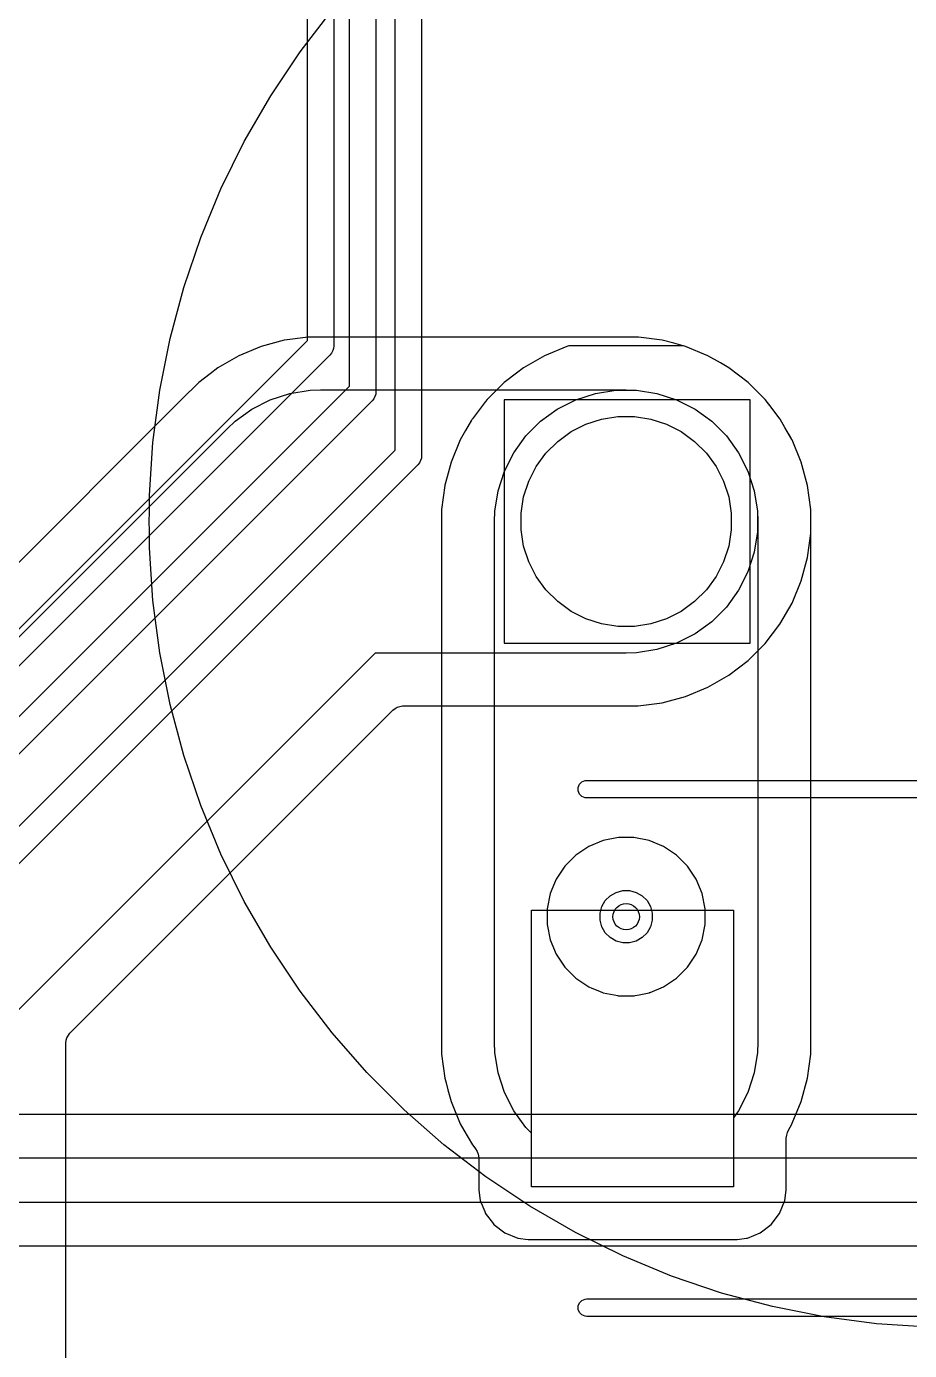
# Model space of a CAD drawing. Header units: inches. Extents: x 1.3 to 5.24, y -7.03 to -1.12.
# Drawn here: x 3.726 to 4.122, y -5.155 to -4.562 of the extents above; entities that cross this region are included whole.
import ezdxf

# ---------------------------------------------------------------- set-up
doc = ezdxf.new("R2010")
doc.units = ezdxf.units.IN
doc.header["$MEASUREMENT"] = 0
for name, color, linetype, true_color in [('B.Cu', 153, 'CONTINUOUS', 0x4d7fc4), ('B.Mask', 4, 'CONTINUOUS', 0x02ffee), ('B.Paste', 132, 'CONTINUOUS', 0x00c2c2), ('B.Silkscreen', 31, 'CONTINUOUS', 0xe8b2a7), ('F.Cu', 13, 'CONTINUOUS', 0xc83434), ('F.Mask', 201, 'CONTINUOUS', 0xd864ff), ('F.Silkscreen', 41, 'CONTINUOUS', 0xf2eda1), ('In1.Cu', 91, 'CONTINUOUS', 0x7fc87f), ('In2.Cu', 33, 'CONTINUOUS', 0xce7d2c)]:
    doc.layers.add(name, color=color, linetype=linetype, true_color=true_color)

msp = doc.modelspace()

# ---------------------------------------------------------------- linework, layer by layer
at = {"layer": 'B.Cu', "linetype": 'CONTINUOUS'}
for p, q in [((3.96855, -4.70499), (3.95853, -4.70914)), ((3.96953, -4.70472), (3.96855, -4.70499)), ((3.96855, -4.70499), (3.96855, -4.70499)), ((4.02084, -4.70472), (3.96953, -4.70472)), ((4.02183, -4.70499), (4.02084, -4.70472)), ((4.03184, -4.70914), (4.02183, -4.70499)), ((4.02183, -4.70499), (4.02183, -4.70499)), ((4.02183, -4.70499), (4.02183, -4.70499)), ((3.95853, -4.70914), (3.94915, -4.71456)), ((3.95853, -4.70914), (3.95853, -4.70914)), ((4.03746, -4.71238), (4.03184, -4.70914)), ((4.03184, -4.70914), (4.03184, -4.70914)), ((4.03749, -4.7124), (4.03746, -4.71238)), ((4.03746, -4.71238), (4.03746, -4.71238)), ((4.04123, -4.71456), (4.03749, -4.7124)), ((3.94598, -4.71698), (3.94109, -4.72074)), ((3.94915, -4.71456), (3.94598, -4.71698)), ((3.94915, -4.71456), (3.94915, -4.71456)), ((4.04983, -4.72116), (4.04123, -4.71456)), ((4.04123, -4.71456), (4.04123, -4.71456)), ((4.04123, -4.71456), (4.04123, -4.71456)), ((3.94054, -4.72116), (3.93288, -4.72882)), ((3.94055, -4.72116), (3.94054, -4.72116)), ((3.94109, -4.72074), (3.94055, -4.72116)), ((3.94055, -4.72116), (3.94055, -4.72116)), ((3.9814, -4.72604), (3.99055, -4.72459)), ((3.99055, -4.72459), (3.99982, -4.72459)), ((3.99982, -4.72459), (4.00897, -4.72604)), ((4.0575, -4.72882), (4.04983, -4.72116)), ((4.04983, -4.72116), (4.04983, -4.72116)), ((3.93221, -4.72969), (3.92628, -4.73742)), ((3.93288, -4.72882), (3.93221, -4.72969)), ((3.93288, -4.72882), (3.93288, -4.72882)), ((3.93288, -4.72882), (3.93288, -4.72882)), ((3.93288, -4.72882), (3.93288, -4.72882)), ((3.96433, -4.73311), (3.97259, -4.7289)), ((3.97259, -4.7289), (3.9814, -4.72604)), ((4.00897, -4.72604), (4.01779, -4.7289)), ((4.01779, -4.7289), (4.02604, -4.73311)), ((4.06014, -4.73226), (4.0575, -4.72882)), ((4.0575, -4.72882), (4.0575, -4.72882)), ((4.0575, -4.72882), (4.0575, -4.72882)), ((4.0575, -4.72882), (4.0575, -4.72882)), ((3.95683, -4.73856), (3.96433, -4.73311)), ((4.02604, -4.73311), (4.03354, -4.73856)), ((4.0641, -4.73742), (4.06014, -4.73226)), ((3.92593, -4.73804), (3.92321, -4.74274)), ((3.92603, -4.73785), (3.92593, -4.73804)), ((3.92593, -4.73804), (3.92593, -4.73804)), ((3.92614, -4.7376), (3.92603, -4.73785)), ((3.92628, -4.73742), (3.92614, -4.7376)), ((3.95028, -4.74511), (3.95683, -4.73856)), ((4.03354, -4.73856), (4.04009, -4.74511)), ((4.0642, -4.7376), (4.0641, -4.73742)), ((4.06632, -4.74127), (4.0642, -4.7376)), ((4.06944, -4.74667), (4.06632, -4.74127)), ((4.06632, -4.74127), (4.06632, -4.74127)), ((3.92086, -4.74681), (3.91671, -4.75683)), ((3.92321, -4.74274), (3.92086, -4.74681)), ((3.92086, -4.74681), (3.92086, -4.74681)), ((3.92086, -4.74681), (3.92086, -4.74681)), ((3.94484, -4.75261), (3.95028, -4.74511)), ((4.04009, -4.74511), (4.04554, -4.75261)), ((4.06948, -4.74674), (4.06944, -4.74667)), ((4.06951, -4.7468), (4.06948, -4.74674)), ((4.06952, -4.74681), (4.06951, -4.7468)), ((4.07366, -4.75683), (4.06952, -4.74681)), ((4.06952, -4.74681), (4.06952, -4.74681)), ((4.06952, -4.74681), (4.06952, -4.74681)), ((4.06952, -4.74681), (4.06952, -4.74681)), ((3.94063, -4.76087), (3.94484, -4.75261)), ((4.04554, -4.75261), (4.04975, -4.76087)), ((3.91671, -4.75683), (3.91492, -4.7635)), ((3.91671, -4.75683), (3.91671, -4.75683)), ((4.07647, -4.7673), (4.07366, -4.75683)), ((3.91492, -4.7635), (3.91392, -4.76724)), ((3.91492, -4.7635), (3.91492, -4.7635)), ((3.93776, -4.76968), (3.94063, -4.76087)), ((4.04975, -4.76087), (4.05261, -4.76968)), ((3.91391, -4.7673), (3.91249, -4.77804)), ((3.91392, -4.76724), (3.91391, -4.7673)), ((3.91391, -4.7673), (3.91391, -4.7673)), ((3.91392, -4.76724), (3.91392, -4.76724)), ((3.93632, -4.77883), (3.93776, -4.76968)), ((4.05261, -4.76968), (4.05406, -4.77883)), ((4.07789, -4.77804), (4.07647, -4.7673)), ((3.91249, -4.77804), (3.91249, -4.77804)), ((3.91249, -4.77804), (3.91249, -5.02226)), ((4.07789, -4.95521), (4.07789, -4.77804)), ((3.93613, -4.78346), (3.93632, -4.77883)), ((3.93613, -4.96063), (3.93613, -4.78346)), ((4.05406, -4.77883), (4.05424, -4.78346)), ((4.05424, -4.78346), (4.05424, -4.96063)), ((4.07789, -5.02226), (4.07789, -4.95521)), ((3.93613, -5.01684), (3.93613, -4.96063)), ((4.05424, -4.96063), (4.05424, -5.01684)), ((3.93632, -5.02148), (3.93613, -5.01684)), ((4.05424, -5.01684), (4.05406, -5.02148)), ((3.91249, -5.02226), (3.91249, -5.02226)), ((3.91249, -5.02226), (3.91391, -5.03301)), ((3.93776, -5.03063), (3.93632, -5.02148)), ((4.05406, -5.02148), (4.05261, -5.03063)), ((4.07647, -5.03301), (4.07789, -5.02226)), ((3.91391, -5.03301), (3.91391, -5.03301)), ((3.91391, -5.03301), (3.91391, -5.03301)), ((3.91391, -5.03301), (3.91447, -5.03512)), ((3.94063, -5.03944), (3.93776, -5.03063)), ((4.05261, -5.03063), (4.04975, -5.03944)), ((4.07366, -5.04348), (4.07647, -5.03301)), ((3.91447, -5.03512), (3.91531, -5.03825)), ((3.91531, -5.03825), (3.91671, -5.04348)), ((3.91671, -5.04348), (3.92086, -5.0535)), ((3.94484, -5.0477), (3.94063, -5.03944)), ((4.04975, -5.03944), (4.04554, -5.0477)), ((4.06963, -5.05322), (4.07366, -5.04348)), ((3.95028, -5.05519), (3.94484, -5.0477)), ((4.04554, -5.0477), (4.04331, -5.05077)), ((4.04331, -5.05077), (4.04331, -5.08169)), ((3.92086, -5.0535), (3.92086, -5.0535)), ((3.92086, -5.0535), (3.92245, -5.05625)), ((3.92245, -5.05625), (3.92628, -5.06288)), ((3.95276, -5.05767), (3.95028, -5.05519)), ((4.06744, -5.05743), (4.06792, -5.05625)), ((4.06792, -5.05625), (4.06944, -5.05363)), ((4.06944, -5.05363), (4.06949, -5.05354)), ((4.06949, -5.05354), (4.06956, -5.05342)), ((4.06956, -5.05342), (4.06963, -5.05322)), ((3.92628, -5.06288), (3.92628, -5.06288)), ((3.92628, -5.06288), (3.92628, -5.06288)), ((3.92628, -5.06288), (3.92628, -5.06288)), ((3.92628, -5.06288), (3.92736, -5.06429)), ((3.95276, -5.08169), (3.95276, -5.05767)), ((4.06695, -5.05989), (4.06712, -5.05863)), ((4.06695, -5.08324), (4.06695, -5.05989)), ((4.06712, -5.05863), (4.06744, -5.05743)), ((3.92736, -5.06429), (3.92768, -5.06471)), ((3.92768, -5.06471), (3.92836, -5.06592)), ((3.92836, -5.06592), (3.92879, -5.06702)), ((3.92879, -5.06702), (3.92911, -5.06878)), ((3.92911, -5.06878), (3.92911, -5.08324)), ((3.92911, -5.08324), (3.92972, -5.08786)), ((4.04331, -5.08169), (3.95276, -5.08169)), ((4.06634, -5.08786), (4.06695, -5.08324)), ((3.92972, -5.08786), (3.92972, -5.08786)), ((3.92972, -5.08786), (3.92972, -5.08786)), ((3.92972, -5.08786), (3.92972, -5.08786)), ((3.92972, -5.08786), (3.93178, -5.09282)), ((4.06396, -5.09362), (4.06634, -5.08786)), ((3.93178, -5.09282), (3.93178, -5.09282)), ((3.93178, -5.09282), (3.9321, -5.09362)), ((3.9321, -5.09362), (3.9321, -5.09362)), ((3.9321, -5.09362), (3.9321, -5.09362)), ((3.9321, -5.09362), (3.93249, -5.09412)), ((3.93249, -5.09412), (3.93527, -5.09774)), ((3.93527, -5.09774), (3.93589, -5.09855)), ((3.93589, -5.09855), (3.94083, -5.10234)), ((4.05523, -5.10234), (4.06017, -5.09855)), ((4.06017, -5.09855), (4.06396, -5.09362)), ((3.94083, -5.10234), (3.94658, -5.10473)), ((4.04948, -5.10473), (4.05523, -5.10234)), ((3.94658, -5.10473), (3.95121, -5.10533)), ((3.95121, -5.10533), (4.04486, -5.10533)), ((4.04486, -5.10533), (4.04918, -5.10477)), ((4.04486, -5.10533), (4.04486, -5.10533)), ((4.04918, -5.10477), (4.0492, -5.10476)), ((4.0492, -5.10476), (4.04921, -5.10476)), ((4.04921, -5.10476), (4.04932, -5.10476)), ((4.04932, -5.10476), (4.04946, -5.10473)), ((4.04946, -5.10473), (4.04948, -5.10473)), ((4.04948, -5.10473), (4.04948, -5.10473))]:
    msp.add_line(p, q, dxfattribs=at)
at = {"layer": 'B.Cu'}
msp.add_circle((3.99519, -4.96063), 0.00591, dxfattribs=at)
at = {"layer": 'B.Mask', "linetype": 'CONTINUOUS'}
for p, q in [((3.98416, -4.73753), (3.99148, -4.73637)), ((3.99148, -4.73637), (3.99889, -4.73637)), ((3.99889, -4.73637), (4.00622, -4.73753)), ((3.9705, -4.74318), (3.97711, -4.73982)), ((3.97711, -4.73982), (3.98416, -4.73753)), ((4.00622, -4.73753), (4.01327, -4.73982)), ((4.01327, -4.73982), (4.01987, -4.74318)), ((3.95926, -4.75278), (3.96451, -4.74754)), ((3.96451, -4.74754), (3.9705, -4.74318)), ((4.01987, -4.74318), (4.02587, -4.74754)), ((4.02587, -4.74754), (4.03111, -4.75278)), ((3.95491, -4.75878), (3.95926, -4.75278)), ((4.03111, -4.75278), (4.03547, -4.75878)), ((3.95154, -4.76539), (3.95491, -4.75878)), ((4.03547, -4.75878), (4.03884, -4.76539)), ((3.94925, -4.77244), (3.95154, -4.76539)), ((4.03884, -4.76539), (4.04113, -4.77244)), ((3.94809, -4.77976), (3.94925, -4.77244)), ((4.04113, -4.77244), (4.04229, -4.77976)), ((3.94809, -4.78717), (3.94809, -4.77976)), ((4.04229, -4.77976), (4.04229, -4.78717)), ((3.94925, -4.79449), (3.94809, -4.78717)), ((4.04229, -4.78717), (4.04113, -4.79449)), ((3.95154, -4.80154), (3.94925, -4.79449)), ((4.04113, -4.79449), (4.03884, -4.80154)), ((3.95491, -4.80815), (3.95154, -4.80154)), ((4.03884, -4.80154), (4.03547, -4.80815)), ((3.95926, -4.81415), (3.95491, -4.80815)), ((4.03547, -4.80815), (4.03111, -4.81415)), ((3.96451, -4.81939), (3.95926, -4.81415)), ((3.9705, -4.82375), (3.96451, -4.81939)), ((4.02587, -4.81939), (4.01987, -4.82375)), ((4.03111, -4.81415), (4.02587, -4.81939)), ((3.97711, -4.82711), (3.9705, -4.82375)), ((4.01987, -4.82375), (4.01327, -4.82711)), ((3.98416, -4.8294), (3.97711, -4.82711)), ((3.99148, -4.83056), (3.98416, -4.8294)), ((3.99889, -4.83056), (3.99148, -4.83056)), ((4.00622, -4.8294), (3.99889, -4.83056)), ((4.01327, -4.82711), (4.00622, -4.8294)), ((3.95276, -5.08169), (3.95276, -4.95768)), ((3.95276, -4.95768), (4.04331, -4.95768)), ((4.04331, -4.95768), (4.04331, -5.08169)), ((4.04331, -5.08169), (3.95276, -5.08169))]:
    msp.add_line(p, q, dxfattribs=at)
at = {"layer": 'B.Paste', "linetype": 'CONTINUOUS'}
for p, q in [((3.95276, -5.08169), (3.95276, -4.95768)), ((3.95276, -4.95768), (4.04331, -4.95768)), ((4.04331, -4.95768), (4.04331, -5.08169)), ((4.04331, -5.08169), (3.95276, -5.08169))]:
    msp.add_line(p, q, dxfattribs=at)
at = {"layer": 'B.Silkscreen', "linetype": 'CONTINUOUS'}
for p, q in [((3.9737, -4.9027), (3.97429, -4.90128)), ((3.9737, -4.90423), (3.9737, -4.9027)), ((3.97429, -4.90128), (3.97537, -4.90019)), ((3.97537, -4.90019), (3.97679, -4.8996)), ((3.97679, -4.8996), (3.97756, -4.89953)), ((3.97756, -4.89953), (4.31496, -4.89953)), ((3.97429, -4.90565), (3.9737, -4.90423)), ((3.97537, -4.90674), (3.97429, -4.90565)), ((3.97679, -4.90733), (3.97537, -4.90674)), ((3.97756, -4.9074), (3.97679, -4.90733)), ((4.20669, -4.9074), (3.97756, -4.9074)), ((3.9737, -5.13514), (3.97429, -5.13372)), ((3.97429, -5.13372), (3.97537, -5.13263)), ((3.97537, -5.13263), (3.97679, -5.13204)), ((3.97679, -5.13204), (3.97756, -5.13197)), ((3.97756, -5.13197), (4.20669, -5.13197)), ((3.9737, -5.13667), (3.9737, -5.13514)), ((3.97429, -5.13809), (3.9737, -5.13667)), ((3.97537, -5.13918), (3.97429, -5.13809)), ((3.97679, -5.13977), (3.97537, -5.13918)), ((3.97756, -5.13984), (3.97679, -5.13977)), ((4.29016, -5.13984), (3.97756, -5.13984))]:
    msp.add_line(p, q, dxfattribs=at)
at = {"layer": 'F.Cu', "linetype": 'CONTINUOUS'}
for p, q in [((3.85269, -4.70079), (3.8421, -4.70218)), ((3.85277, -4.70078), (3.85269, -4.70079)), ((3.85285, -4.70077), (3.85277, -4.70078)), ((3.86369, -4.70077), (3.85285, -4.70077)), ((3.85285, -4.70077), (3.85285, -4.70077)), ((3.85285, -4.70077), (3.85285, -4.70077)), ((4.00061, -4.70077), (3.86369, -4.70077)), ((4.00069, -4.70078), (4.00061, -4.70077)), ((4.00061, -4.70077), (4.00061, -4.70077)), ((4.00061, -4.70077), (4.00061, -4.70077)), ((4.00077, -4.70079), (4.00069, -4.70078)), ((4.01136, -4.70218), (4.00077, -4.70079)), ((3.83163, -4.70499), (3.82161, -4.70914)), ((3.83165, -4.70498), (3.83163, -4.70499)), ((3.83163, -4.70499), (3.83163, -4.70499)), ((3.83163, -4.70499), (3.83163, -4.70499)), ((3.83163, -4.70499), (3.83163, -4.70499)), ((3.83163, -4.70499), (3.83163, -4.70499)), ((3.83163, -4.70499), (3.83163, -4.70499)), ((3.83167, -4.70498), (3.83165, -4.70498)), ((3.84196, -4.70222), (3.83167, -4.70498)), ((3.84203, -4.7022), (3.84196, -4.70222)), ((3.8421, -4.70218), (3.84203, -4.7022)), ((3.8421, -4.70218), (3.8421, -4.70218)), ((4.01659, -4.70359), (4.01136, -4.70218)), ((4.01136, -4.70218), (4.01136, -4.70218)), ((4.01136, -4.70218), (4.01136, -4.70218)), ((4.02179, -4.70498), (4.01659, -4.70359)), ((4.01659, -4.70359), (4.01659, -4.70359)), ((4.02183, -4.70499), (4.02179, -4.70498)), ((4.03184, -4.70914), (4.02183, -4.70499)), ((3.82161, -4.70914), (3.81223, -4.71456)), ((4.03746, -4.71238), (4.03184, -4.70914)), ((4.03184, -4.70914), (4.03184, -4.70914)), ((4.03749, -4.7124), (4.03746, -4.71238)), ((4.03746, -4.71238), (4.03746, -4.71238)), ((4.04123, -4.71456), (4.03749, -4.7124)), ((3.80876, -4.71721), (3.80363, -4.72116)), ((3.81222, -4.71456), (3.80876, -4.71721)), ((3.81223, -4.71456), (3.81222, -4.71456)), ((3.81222, -4.71456), (3.81222, -4.71456)), ((4.04983, -4.72116), (4.04123, -4.71456)), ((4.04123, -4.71456), (4.04123, -4.71456)), ((4.04123, -4.71456), (4.04123, -4.71456)), ((3.80362, -4.72116), (3.79596, -4.72882)), ((3.80363, -4.72116), (3.80362, -4.72116)), ((3.80362, -4.72116), (3.80362, -4.72116)), ((3.84448, -4.72604), (3.85363, -4.72459)), ((3.85363, -4.72459), (3.85827, -4.72441)), ((3.85827, -4.72441), (3.99519, -4.72441)), ((3.99519, -4.72441), (3.99982, -4.72459)), ((3.99982, -4.72459), (4.00897, -4.72604)), ((4.0575, -4.72882), (4.04983, -4.72116)), ((4.04983, -4.72116), (4.04983, -4.72116)), ((3.79596, -4.72882), (3.59911, -4.92567)), ((3.79596, -4.72882), (3.79596, -4.72882)), ((3.79596, -4.72882), (3.79596, -4.72882)), ((3.82741, -4.73311), (3.83567, -4.7289)), ((3.83567, -4.7289), (3.84448, -4.72604)), ((4.00897, -4.72604), (4.01779, -4.7289)), ((4.01779, -4.7289), (4.02604, -4.73311)), ((4.05885, -4.73058), (4.0575, -4.72882)), ((4.0575, -4.72882), (4.0575, -4.72882)), ((4.05951, -4.73145), (4.05885, -4.73058)), ((3.81991, -4.73856), (3.82741, -4.73311)), ((4.02604, -4.73311), (4.03354, -4.73856)), ((4.0641, -4.73742), (4.05951, -4.73145)), ((3.61966, -4.93856), (3.81651, -4.74171)), ((3.81651, -4.74171), (3.81991, -4.73856)), ((4.03354, -4.73856), (4.04009, -4.74511)), ((4.0642, -4.73761), (4.0641, -4.73742)), ((4.06632, -4.74127), (4.0642, -4.73761)), ((4.0674, -4.74315), (4.06632, -4.74127)), ((4.04009, -4.74511), (4.04554, -4.75261)), ((4.06877, -4.74551), (4.0674, -4.74315)), ((4.06944, -4.74667), (4.06877, -4.74551)), ((4.06877, -4.74551), (4.06877, -4.74551)), ((4.06948, -4.74674), (4.06944, -4.74667)), ((4.06951, -4.7468), (4.06948, -4.74674)), ((4.06952, -4.74681), (4.06951, -4.7468)), ((4.07366, -4.75683), (4.06952, -4.74681)), ((4.06952, -4.74681), (4.06952, -4.74681)), ((4.06952, -4.74681), (4.06952, -4.74681)), ((4.06952, -4.74681), (4.06952, -4.74681)), ((4.04554, -4.75261), (4.04975, -4.76087)), ((4.07647, -4.7673), (4.07366, -4.75683)), ((4.04975, -4.76087), (4.05261, -4.76968)), ((4.05261, -4.76968), (4.05406, -4.77883)), ((4.07789, -4.77804), (4.07647, -4.7673)), ((4.07789, -4.78888), (4.07789, -4.77804)), ((4.05406, -4.77883), (4.05406, -4.7881)), ((4.05406, -4.7881), (4.05261, -4.79725)), ((4.07647, -4.79963), (4.07789, -4.78888)), ((4.05261, -4.79725), (4.04975, -4.80606)), ((4.07366, -4.8101), (4.07647, -4.79963)), ((4.04975, -4.80606), (4.04554, -4.81432)), ((4.06952, -4.82012), (4.07366, -4.8101)), ((4.04554, -4.81432), (4.04009, -4.82182)), ((4.04009, -4.82182), (4.03354, -4.82837)), ((4.0641, -4.82951), (4.06952, -4.82012)), ((4.03354, -4.82837), (4.02604, -4.83382)), ((4.0575, -4.83811), (4.0641, -4.82951)), ((4.02604, -4.83382), (4.01779, -4.83802)), ((3.88273, -4.84252), (3.72047, -5.00478)), ((3.99519, -4.84252), (3.88273, -4.84252)), ((3.99982, -4.84234), (3.99519, -4.84252)), ((4.00897, -4.84089), (3.99982, -4.84234)), ((4.01779, -4.83802), (4.00897, -4.84089)), ((4.04983, -4.84577), (4.0575, -4.83811)), ((4.04123, -4.85237), (4.04983, -4.84577)), ((4.03184, -4.85779), (4.04123, -4.85237)), ((4.02183, -4.86194), (4.03184, -4.85779)), ((3.89171, -4.86725), (3.89262, -4.86676)), ((3.89262, -4.86676), (3.89496, -4.86616)), ((3.89496, -4.86616), (4.00061, -4.86616)), ((4.00061, -4.86616), (4.01136, -4.86475)), ((4.00061, -4.86616), (4.00061, -4.86616)), ((4.01136, -4.86475), (4.02183, -4.86194)), ((3.80155, -4.95714), (3.8906, -4.86809)), ((3.8906, -4.86809), (3.89171, -4.86725)), ((3.9917, -4.92518), (3.98485, -4.92654)), ((3.99868, -4.92518), (3.9917, -4.92518)), ((3.9917, -4.92518), (3.9917, -4.92518)), ((3.9917, -4.92518), (3.9917, -4.92518)), ((4.00553, -4.92654), (3.99868, -4.92518)), ((3.99868, -4.92518), (3.99868, -4.92518)), ((3.99868, -4.92518), (3.99868, -4.92518)), ((3.97839, -4.92921), (3.97259, -4.93309)), ((3.9784, -4.92921), (3.97839, -4.92921)), ((3.98485, -4.92654), (3.9784, -4.92921)), ((3.9784, -4.92921), (3.9784, -4.92921)), ((3.98485, -4.92654), (3.98485, -4.92654)), ((3.98485, -4.92654), (3.98485, -4.92654)), ((4.01198, -4.92921), (4.00553, -4.92654)), ((4.00553, -4.92654), (4.00553, -4.92654)), ((4.00553, -4.92654), (4.00553, -4.92654)), ((4.01779, -4.93309), (4.01198, -4.92921)), ((4.01198, -4.92921), (4.01198, -4.92921)), ((4.01198, -4.92921), (4.01198, -4.92921)), ((4.01198, -4.92921), (4.01198, -4.92921)), ((4.01198, -4.92921), (4.01198, -4.92921)), ((3.96765, -4.93803), (3.96377, -4.94384)), ((3.97259, -4.93309), (3.96765, -4.93803)), ((3.96765, -4.93803), (3.96765, -4.93803)), ((3.96765, -4.93803), (3.96765, -4.93803)), ((3.97259, -4.93309), (3.97259, -4.93309)), ((3.97259, -4.93309), (3.97259, -4.93309)), ((4.02273, -4.93803), (4.01779, -4.93309)), ((4.01779, -4.93309), (4.01779, -4.93309)), ((4.01779, -4.93309), (4.01779, -4.93309)), ((4.02661, -4.94384), (4.02273, -4.93803)), ((4.02273, -4.93803), (4.02273, -4.93803)), ((4.02273, -4.93803), (4.02273, -4.93803)), ((3.96377, -4.94384), (3.9611, -4.95029)), ((3.96377, -4.94384), (3.96377, -4.94384)), ((3.96377, -4.94384), (3.96377, -4.94384)), ((4.02928, -4.95029), (4.02661, -4.94384)), ((4.02661, -4.94384), (4.02661, -4.94384)), ((3.988, -4.95126), (3.99067, -4.94972)), ((3.99067, -4.94972), (3.99365, -4.94892)), ((3.99365, -4.94892), (3.99673, -4.94892)), ((3.99673, -4.94892), (3.99971, -4.94972)), ((3.99971, -4.94972), (4.00238, -4.95126)), ((3.9611, -4.95029), (3.95974, -4.95714)), ((3.9611, -4.95029), (3.9611, -4.95029)), ((3.9611, -4.95029), (3.9611, -4.95029)), ((3.98348, -4.95909), (3.98428, -4.95611)), ((3.98428, -4.95611), (3.98582, -4.95344)), ((3.98582, -4.95344), (3.988, -4.95126)), ((4.00238, -4.95126), (4.00456, -4.95344)), ((4.00456, -4.95344), (4.0061, -4.95611)), ((4.0061, -4.95611), (4.0069, -4.95909)), ((4.03062, -4.95705), (4.02928, -4.95029)), ((4.02928, -4.95029), (4.02928, -4.95029)), ((3.74584, -5.01285), (3.80155, -4.95714)), ((3.95974, -4.95714), (3.95974, -4.96412)), ((3.98348, -4.96217), (3.98348, -4.95909)), ((4.0069, -4.95909), (4.0069, -4.96217)), ((4.03064, -4.95713), (4.03062, -4.95705)), ((4.03064, -4.95714), (4.03064, -4.95713)), ((4.03064, -4.96412), (4.03064, -4.95714)), ((4.03064, -4.95714), (4.03064, -4.95714)), ((3.95974, -4.96412), (3.9611, -4.97097)), ((3.98428, -4.96515), (3.98348, -4.96217)), ((3.98582, -4.96782), (3.98428, -4.96515)), ((3.988, -4.97), (3.98582, -4.96782)), ((4.00456, -4.96782), (4.00238, -4.97)), ((4.0061, -4.96515), (4.00456, -4.96782)), ((4.0069, -4.96217), (4.0061, -4.96515)), ((4.02928, -4.97097), (4.03064, -4.96412)), ((3.9611, -4.97097), (3.9611, -4.97097)), ((3.9611, -4.97097), (3.9611, -4.97097)), ((3.9611, -4.97097), (3.96377, -4.97742)), ((3.99067, -4.97154), (3.988, -4.97)), ((3.99365, -4.97234), (3.99067, -4.97154)), ((3.99673, -4.97234), (3.99365, -4.97234)), ((3.99971, -4.97154), (3.99673, -4.97234)), ((4.00238, -4.97), (3.99971, -4.97154)), ((4.02661, -4.97742), (4.02928, -4.97097)), ((3.96377, -4.97742), (3.96377, -4.97742)), ((3.96377, -4.97742), (3.96377, -4.97742)), ((3.96377, -4.97742), (3.96765, -4.98323)), ((4.02273, -4.98323), (4.02661, -4.97742)), ((3.96765, -4.98323), (3.96765, -4.98323)), ((3.96765, -4.98323), (3.96765, -4.98323)), ((3.96765, -4.98323), (3.97259, -4.98817)), ((4.01779, -4.98817), (4.02273, -4.98323)), ((3.97259, -4.98817), (3.97259, -4.98817)), ((3.97259, -4.98817), (3.97259, -4.98817)), ((3.97259, -4.98817), (3.97839, -4.99205)), ((4.01198, -4.99205), (4.01779, -4.98817)), ((3.97839, -4.99205), (3.9784, -4.99205)), ((3.9784, -4.99205), (3.97982, -4.99264)), ((3.97982, -4.99264), (3.98319, -4.99403)), ((3.98319, -4.99403), (3.98319, -4.99403)), ((3.98319, -4.99403), (3.98323, -4.99405)), ((3.98323, -4.99405), (3.98485, -4.99472)), ((3.98485, -4.99472), (3.98485, -4.99472)), ((3.98485, -4.99472), (3.98485, -4.99472)), ((3.98485, -4.99472), (3.9914, -4.99602)), ((3.9914, -4.99602), (3.9915, -4.99605)), ((3.9915, -4.99605), (3.9917, -4.99608)), ((3.9917, -4.99608), (3.99868, -4.99608)), ((3.99868, -4.99608), (3.99884, -4.99608)), ((3.99884, -4.99608), (3.99915, -4.99599)), ((3.99915, -4.99599), (4.00096, -4.99563)), ((4.00096, -4.99563), (4.00553, -4.99472)), ((4.00096, -4.99563), (4.00096, -4.99563)), ((4.00553, -4.99472), (4.00565, -4.99467)), ((4.00553, -4.99472), (4.00553, -4.99472)), ((4.00553, -4.99472), (4.00553, -4.99472)), ((4.00553, -4.99472), (4.00553, -4.99472)), ((4.00553, -4.99472), (4.00553, -4.99472)), ((4.00565, -4.99467), (4.00597, -4.99454)), ((4.00597, -4.99454), (4.01198, -4.99205)), ((4.00597, -4.99454), (4.00597, -4.99454)), ((4.01198, -4.99205), (4.01198, -4.99205)), ((4.01198, -4.99205), (4.01198, -4.99205)), ((3.74431, -5.01592), (3.7446, -5.01492)), ((3.7446, -5.01492), (3.74584, -5.01285)), ((3.74411, -5.01729), (3.74431, -5.01592)), ((3.74411, -5.13302), (3.74411, -5.01729)), ((3.74411, -5.23219), (3.74411, -5.13302))]:
    msp.add_line(p, q, dxfattribs=at)
at = {"layer": 'F.Cu'}
msp.add_circle((3.99519, -4.96063), 0.00591, dxfattribs=at)
at = {"layer": 'F.Mask', "linetype": 'CONTINUOUS'}
for p, q in [((3.98416, -4.73753), (3.99148, -4.73637)), ((3.99148, -4.73637), (3.99889, -4.73637)), ((3.99889, -4.73637), (4.00622, -4.73753)), ((3.9705, -4.74318), (3.97711, -4.73982)), ((3.97711, -4.73982), (3.98416, -4.73753)), ((4.00622, -4.73753), (4.01327, -4.73982)), ((4.01327, -4.73982), (4.01987, -4.74318)), ((3.95926, -4.75278), (3.96451, -4.74754)), ((3.96451, -4.74754), (3.9705, -4.74318)), ((4.01987, -4.74318), (4.02587, -4.74754)), ((4.02587, -4.74754), (4.03111, -4.75278)), ((3.95491, -4.75878), (3.95926, -4.75278)), ((4.03111, -4.75278), (4.03547, -4.75878)), ((3.95154, -4.76539), (3.95491, -4.75878)), ((4.03547, -4.75878), (4.03884, -4.76539)), ((3.94925, -4.77244), (3.95154, -4.76539)), ((4.03884, -4.76539), (4.04113, -4.77244)), ((3.94809, -4.77976), (3.94925, -4.77244)), ((4.04113, -4.77244), (4.04229, -4.77976)), ((3.94809, -4.78717), (3.94809, -4.77976)), ((4.04229, -4.77976), (4.04229, -4.78717)), ((3.94925, -4.79449), (3.94809, -4.78717)), ((4.04229, -4.78717), (4.04113, -4.79449)), ((3.95154, -4.80154), (3.94925, -4.79449)), ((4.04113, -4.79449), (4.03884, -4.80154)), ((3.95491, -4.80815), (3.95154, -4.80154)), ((4.03884, -4.80154), (4.03547, -4.80815)), ((3.95926, -4.81415), (3.95491, -4.80815)), ((4.03547, -4.80815), (4.03111, -4.81415)), ((3.96451, -4.81939), (3.95926, -4.81415)), ((3.9705, -4.82375), (3.96451, -4.81939)), ((4.02587, -4.81939), (4.01987, -4.82375)), ((4.03111, -4.81415), (4.02587, -4.81939)), ((3.97711, -4.82711), (3.9705, -4.82375)), ((4.01987, -4.82375), (4.01327, -4.82711)), ((3.98416, -4.8294), (3.97711, -4.82711)), ((3.99148, -4.83056), (3.98416, -4.8294)), ((3.99889, -4.83056), (3.99148, -4.83056)), ((4.00622, -4.8294), (3.99889, -4.83056)), ((4.01327, -4.82711), (4.00622, -4.8294))]:
    msp.add_line(p, q, dxfattribs=at)
at = {"layer": 'F.Silkscreen', "linetype": 'CONTINUOUS'}
for p, q in [((3.84905, -4.57295), (3.86345, -4.55418)), ((3.83591, -4.59261), (3.84905, -4.57295)), ((3.82408, -4.61309), (3.83591, -4.59261)), ((3.81362, -4.63431), (3.82408, -4.61309)), ((3.80457, -4.65616), (3.81362, -4.63431)), ((3.79697, -4.67855), (3.80457, -4.65616)), ((3.79085, -4.7014), (3.79697, -4.67855)), ((3.78624, -4.72459), (3.79085, -4.7014)), ((3.78315, -4.74804), (3.78624, -4.72459)), ((3.94046, -4.72895), (3.94046, -4.83798)), ((3.94192, -4.72895), (3.94046, -4.72895)), ((3.9435, -4.72895), (3.94192, -4.72895)), ((3.94507, -4.72895), (3.9435, -4.72895)), ((3.94665, -4.72895), (3.94507, -4.72895)), ((3.94822, -4.72895), (3.94665, -4.72895)), ((3.9498, -4.72895), (3.94822, -4.72895)), ((3.95137, -4.72895), (3.9498, -4.72895)), ((3.95295, -4.72895), (3.95137, -4.72895)), ((3.95452, -4.72895), (3.95295, -4.72895)), ((3.9561, -4.72895), (3.95452, -4.72895)), ((3.95767, -4.72895), (3.9561, -4.72895)), ((3.95924, -4.72895), (3.95767, -4.72895)), ((3.96082, -4.72895), (3.95924, -4.72895)), ((3.96239, -4.72895), (3.96082, -4.72895)), ((3.96397, -4.72895), (3.96239, -4.72895)), ((3.96554, -4.72895), (3.96397, -4.72895)), ((3.96712, -4.72895), (3.96554, -4.72895)), ((3.96869, -4.72895), (3.96712, -4.72895)), ((3.97027, -4.72895), (3.96869, -4.72895)), ((3.97184, -4.72895), (3.97027, -4.72895)), ((3.97342, -4.72895), (3.97184, -4.72895)), ((3.97499, -4.72895), (3.97342, -4.72895)), ((3.97657, -4.72895), (3.97499, -4.72895)), ((3.97814, -4.72895), (3.97657, -4.72895)), ((3.97972, -4.72895), (3.97814, -4.72895)), ((3.98129, -4.72895), (3.97972, -4.72895)), ((3.98287, -4.72895), (3.98129, -4.72895)), ((3.98444, -4.72895), (3.98287, -4.72895)), ((3.98602, -4.72895), (3.98444, -4.72895)), ((3.98759, -4.72895), (3.98602, -4.72895)), ((3.98917, -4.72895), (3.98759, -4.72895)), ((3.99074, -4.72895), (3.98917, -4.72895)), ((3.99232, -4.72895), (3.99074, -4.72895)), ((3.99389, -4.72895), (3.99232, -4.72895)), ((3.99547, -4.72895), (3.99389, -4.72895)), ((3.99704, -4.72895), (3.99547, -4.72895)), ((3.99861, -4.72895), (3.99704, -4.72895)), ((4.00019, -4.72895), (3.99861, -4.72895)), ((4.00176, -4.72895), (4.00019, -4.72895)), ((4.00334, -4.72895), (4.00176, -4.72895)), ((4.00491, -4.72895), (4.00334, -4.72895)), ((4.00649, -4.72895), (4.00491, -4.72895)), ((4.00806, -4.72895), (4.00649, -4.72895)), ((4.00964, -4.72895), (4.00806, -4.72895)), ((4.01121, -4.72895), (4.00964, -4.72895)), ((4.01279, -4.72895), (4.01121, -4.72895)), ((4.01436, -4.72895), (4.01279, -4.72895)), ((4.01594, -4.72895), (4.01436, -4.72895)), ((4.01751, -4.72895), (4.01594, -4.72895)), ((4.01909, -4.72895), (4.01751, -4.72895)), ((4.02066, -4.72895), (4.01909, -4.72895)), ((4.02224, -4.72895), (4.02066, -4.72895)), ((4.02381, -4.72895), (4.02224, -4.72895)), ((4.02539, -4.72895), (4.02381, -4.72895)), ((4.02696, -4.72895), (4.02539, -4.72895)), ((4.02854, -4.72895), (4.02696, -4.72895)), ((4.03011, -4.72895), (4.02854, -4.72895)), ((4.03169, -4.72895), (4.03011, -4.72895)), ((4.03326, -4.72895), (4.03169, -4.72895)), ((4.03484, -4.72895), (4.03326, -4.72895)), ((4.03641, -4.72895), (4.03484, -4.72895)), ((4.03798, -4.72895), (4.03641, -4.72895)), ((4.03956, -4.72895), (4.03798, -4.72895)), ((4.04113, -4.72895), (4.03956, -4.72895)), ((4.04271, -4.72895), (4.04113, -4.72895)), ((4.04428, -4.72895), (4.04271, -4.72895)), ((4.04586, -4.72895), (4.04428, -4.72895)), ((4.04743, -4.72895), (4.04586, -4.72895)), ((4.04901, -4.72895), (4.04743, -4.72895)), ((4.05058, -4.72895), (4.04901, -4.72895)), ((4.0507, -4.72895), (4.05058, -4.72895)), ((4.0507, -4.83798), (4.0507, -4.72895)), ((3.7816, -4.77164), (3.78315, -4.74804)), ((3.7816, -4.77179), (3.7816, -4.77164)), ((3.7816, -4.78097), (3.7816, -4.77179)), ((3.78141, -4.78189), (3.78159, -4.78099)), ((3.78141, -4.78504), (3.78141, -4.78189)), ((3.78159, -4.78099), (3.7816, -4.78097)), ((3.78159, -4.78594), (3.78141, -4.78504)), ((3.7816, -4.78596), (3.78159, -4.78594)), ((3.7816, -4.79529), (3.7816, -4.78596)), ((3.78315, -4.81889), (3.7816, -4.79529)), ((3.78624, -4.84234), (3.78315, -4.81889)), ((3.79085, -4.86553), (3.78624, -4.84234)), ((3.94046, -4.83798), (3.94058, -4.83798)), ((3.94058, -4.83798), (3.94216, -4.83798)), ((3.94216, -4.83798), (3.94373, -4.83798)), ((3.94373, -4.83798), (3.9453, -4.83798)), ((3.9453, -4.83798), (3.94688, -4.83798)), ((3.94688, -4.83798), (3.94845, -4.83798)), ((3.94845, -4.83798), (3.95003, -4.83798)), ((3.95003, -4.83798), (3.9516, -4.83798)), ((3.9516, -4.83798), (3.95318, -4.83798)), ((3.95318, -4.83798), (3.95475, -4.83798)), ((3.95475, -4.83798), (3.95633, -4.83798)), ((3.95633, -4.83798), (3.9579, -4.83798)), ((3.9579, -4.83798), (3.95948, -4.83798)), ((3.95948, -4.83798), (3.96105, -4.83798)), ((3.96105, -4.83798), (3.96263, -4.83798)), ((3.96263, -4.83798), (3.9642, -4.83798)), ((3.9642, -4.83798), (3.96578, -4.83798)), ((3.96578, -4.83798), (3.96735, -4.83798)), ((3.96735, -4.83798), (3.96893, -4.83798)), ((3.96893, -4.83798), (3.9705, -4.83798)), ((3.9705, -4.83798), (3.97208, -4.83798)), ((3.97208, -4.83798), (3.97365, -4.83798)), ((3.97365, -4.83798), (3.97523, -4.83798)), ((3.97523, -4.83798), (3.9768, -4.83798)), ((3.9768, -4.83798), (3.97838, -4.83798)), ((3.97838, -4.83798), (3.97995, -4.83798)), ((3.97995, -4.83798), (3.98153, -4.83798)), ((3.98153, -4.83798), (3.9831, -4.83798)), ((3.9831, -4.83798), (3.98467, -4.83798)), ((3.98467, -4.83798), (3.98625, -4.83798)), ((3.98625, -4.83798), (3.98782, -4.83798)), ((3.98782, -4.83798), (3.9894, -4.83798)), ((3.9894, -4.83798), (3.99097, -4.83798)), ((3.99097, -4.83798), (3.99255, -4.83798)), ((3.99255, -4.83798), (3.99412, -4.83798)), ((3.99412, -4.83798), (3.9957, -4.83798)), ((3.9957, -4.83798), (3.99727, -4.83798)), ((3.99727, -4.83798), (3.99885, -4.83798)), ((3.99885, -4.83798), (4.00042, -4.83798)), ((4.00042, -4.83798), (4.002, -4.83798)), ((4.002, -4.83798), (4.00357, -4.83798)), ((4.00357, -4.83798), (4.00515, -4.83798)), ((4.00515, -4.83798), (4.00672, -4.83798)), ((4.00672, -4.83798), (4.0083, -4.83798)), ((4.0083, -4.83798), (4.00987, -4.83798)), ((4.00987, -4.83798), (4.01145, -4.83798)), ((4.01145, -4.83798), (4.01302, -4.83798)), ((4.01302, -4.83798), (4.0146, -4.83798)), ((4.0146, -4.83798), (4.01617, -4.83798)), ((4.01617, -4.83798), (4.01775, -4.83798)), ((4.01775, -4.83798), (4.01932, -4.83798)), ((4.01932, -4.83798), (4.0209, -4.83798)), ((4.0209, -4.83798), (4.02247, -4.83798)), ((4.02247, -4.83798), (4.02404, -4.83798)), ((4.02404, -4.83798), (4.02562, -4.83798)), ((4.02562, -4.83798), (4.02719, -4.83798)), ((4.02719, -4.83798), (4.02877, -4.83798)), ((4.02877, -4.83798), (4.03034, -4.83798)), ((4.03034, -4.83798), (4.03192, -4.83798)), ((4.03192, -4.83798), (4.03349, -4.83798)), ((4.03349, -4.83798), (4.03507, -4.83798)), ((4.03507, -4.83798), (4.03664, -4.83798)), ((4.03664, -4.83798), (4.03822, -4.83798)), ((4.03822, -4.83798), (4.03979, -4.83798)), ((4.03979, -4.83798), (4.04137, -4.83798)), ((4.04137, -4.83798), (4.04294, -4.83798)), ((4.04294, -4.83798), (4.04452, -4.83798)), ((4.04452, -4.83798), (4.04609, -4.83798)), ((4.04609, -4.83798), (4.04767, -4.83798)), ((4.04767, -4.83798), (4.04924, -4.83798)), ((4.04924, -4.83798), (4.0507, -4.83798)), ((3.79697, -4.88838), (3.79085, -4.86553)), ((3.80457, -4.91077), (3.79697, -4.88838)), ((3.81362, -4.93262), (3.80457, -4.91077)), ((3.82408, -4.95384), (3.81362, -4.93262)), ((3.83591, -4.97432), (3.82408, -4.95384)), ((3.84905, -4.99398), (3.83591, -4.97432)), ((3.86345, -5.01275), (3.84905, -4.99398)), ((3.87904, -5.03053), (3.86345, -5.01275)), ((3.89576, -5.04725), (3.87904, -5.03053)), ((3.91355, -5.06284), (3.89576, -5.04725)), ((3.93231, -5.07724), (3.91355, -5.06284)), ((3.95197, -5.09038), (3.93231, -5.07724)), ((3.97246, -5.10221), (3.95197, -5.09038)), ((3.99367, -5.11267), (3.97246, -5.10221)), ((4.01552, -5.12172), (3.99367, -5.11267)), ((4.03791, -5.12932), (4.01552, -5.12172)), ((4.06076, -5.13544), (4.03791, -5.12932)), ((4.08395, -5.14005), (4.06076, -5.13544)), ((4.1074, -5.14314), (4.08395, -5.14005)), ((4.131, -5.14469), (4.1074, -5.14314))]:
    msp.add_line(p, q, dxfattribs=at)
at = {"layer": 'In1.Cu', "linetype": 'CONTINUOUS'}
for p, q in [((3.98416, -4.73753), (3.99148, -4.73637)), ((3.99148, -4.73637), (3.99889, -4.73637)), ((3.99889, -4.73637), (4.00622, -4.73753)), ((3.9705, -4.74318), (3.97711, -4.73982)), ((3.97711, -4.73982), (3.98416, -4.73753)), ((4.00622, -4.73753), (4.01327, -4.73982)), ((4.01327, -4.73982), (4.01987, -4.74318)), ((3.95926, -4.75278), (3.96451, -4.74754)), ((3.96451, -4.74754), (3.9705, -4.74318)), ((4.01987, -4.74318), (4.02587, -4.74754)), ((4.02587, -4.74754), (4.03111, -4.75278)), ((3.95491, -4.75878), (3.95926, -4.75278)), ((4.03111, -4.75278), (4.03547, -4.75878)), ((3.95154, -4.76539), (3.95491, -4.75878)), ((4.03547, -4.75878), (4.03884, -4.76539)), ((3.94925, -4.77244), (3.95154, -4.76539)), ((4.03884, -4.76539), (4.04113, -4.77244)), ((3.94809, -4.77976), (3.94925, -4.77244)), ((4.04113, -4.77244), (4.04229, -4.77976)), ((3.94809, -4.78717), (3.94809, -4.77976)), ((4.04229, -4.77976), (4.04229, -4.78717)), ((3.94925, -4.79449), (3.94809, -4.78717)), ((4.04229, -4.78717), (4.04113, -4.79449)), ((3.95154, -4.80154), (3.94925, -4.79449)), ((4.04113, -4.79449), (4.03884, -4.80154)), ((3.95491, -4.80815), (3.95154, -4.80154)), ((4.03884, -4.80154), (4.03547, -4.80815)), ((3.95926, -4.81415), (3.95491, -4.80815)), ((4.03547, -4.80815), (4.03111, -4.81415)), ((3.96451, -4.81939), (3.95926, -4.81415)), ((3.9705, -4.82375), (3.96451, -4.81939)), ((4.02587, -4.81939), (4.01987, -4.82375)), ((4.03111, -4.81415), (4.02587, -4.81939)), ((3.97711, -4.82711), (3.9705, -4.82375)), ((4.01987, -4.82375), (4.01327, -4.82711)), ((3.98416, -4.8294), (3.97711, -4.82711)), ((3.99148, -4.83056), (3.98416, -4.8294)), ((3.99889, -4.83056), (3.99148, -4.83056)), ((4.00622, -4.8294), (3.99889, -4.83056)), ((4.01327, -4.82711), (4.00622, -4.8294)), ((3.988, -4.95126), (3.99067, -4.94972)), ((3.99067, -4.94972), (3.99365, -4.94892)), ((3.99365, -4.94892), (3.99673, -4.94892)), ((3.99673, -4.94892), (3.99971, -4.94972)), ((3.99971, -4.94972), (4.00238, -4.95126)), ((3.98348, -4.95909), (3.98428, -4.95611)), ((3.98428, -4.95611), (3.98582, -4.95344)), ((3.98582, -4.95344), (3.988, -4.95126)), ((4.00238, -4.95126), (4.00456, -4.95344)), ((4.00456, -4.95344), (4.0061, -4.95611)), ((4.0061, -4.95611), (4.0069, -4.95909)), ((3.98348, -4.96217), (3.98348, -4.95909)), ((4.0069, -4.95909), (4.0069, -4.96217)), ((3.98428, -4.96515), (3.98348, -4.96217)), ((3.98582, -4.96782), (3.98428, -4.96515)), ((3.988, -4.97), (3.98582, -4.96782)), ((4.00456, -4.96782), (4.00238, -4.97)), ((4.0061, -4.96515), (4.00456, -4.96782)), ((4.0069, -4.96217), (4.0061, -4.96515)), ((3.99067, -4.97154), (3.988, -4.97)), ((3.99365, -4.97234), (3.99067, -4.97154)), ((3.99673, -4.97234), (3.99365, -4.97234)), ((3.99971, -4.97154), (3.99673, -4.97234)), ((4.00238, -4.97), (3.99971, -4.97154)), ((3.22835, -5.04921), (4.62191, -5.04921)), ((4.62598, -5.0689), (3.23242, -5.0689)), ((3.24803, -5.08858), (4.50787, -5.08858)), ((4.5038, -5.10827), (3.25211, -5.10827))]:
    msp.add_line(p, q, dxfattribs=at)
at = {"layer": 'In1.Cu'}
msp.add_circle((3.99519, -4.96063), 0.00591, dxfattribs=at)
at = {"layer": 'In2.Cu', "linetype": 'CONTINUOUS'}
for p, q in [((3.87126, -4.72275), (3.87126, -4.30662)), ((3.88307, -4.30906), (3.88307, -4.7252)), ((3.89173, -4.75149), (3.89173, -4.33071)), ((3.90354, -4.33661), (3.90354, -4.75394)), ((3.86417, -4.34248), (3.86417, -4.70472)), ((3.85236, -4.70228), (3.85236, -4.34492)), ((2.73204, -5.8226), (3.85236, -4.70228)), ((3.86369, -4.70676), (3.86318, -4.70801)), ((3.86406, -4.70588), (3.86369, -4.70676)), ((3.86417, -4.70472), (3.86406, -4.70588)), ((3.86244, -4.7089), (2.74213, -5.82922)), ((3.86318, -4.70801), (3.86244, -4.7089)), ((2.75173, -5.84228), (3.87126, -4.72275)), ((3.88134, -4.72937), (2.76181, -5.8489)), ((3.88208, -4.72848), (3.88134, -4.72937)), ((3.88296, -4.72635), (3.88208, -4.72848)), ((3.88307, -4.7252), (3.88296, -4.72635)), ((3.98416, -4.73753), (3.99148, -4.73637)), ((3.99148, -4.73637), (3.99889, -4.73637)), ((3.99889, -4.73637), (4.00622, -4.73753)), ((3.9705, -4.74318), (3.97711, -4.73982)), ((3.97711, -4.73982), (3.98416, -4.73753)), ((4.00622, -4.73753), (4.01327, -4.73982)), ((4.01327, -4.73982), (4.01987, -4.74318)), ((3.95926, -4.75278), (3.96451, -4.74754)), ((3.96451, -4.74754), (3.9705, -4.74318)), ((4.01987, -4.74318), (4.02587, -4.74754)), ((4.02587, -4.74754), (4.03111, -4.75278)), ((2.77141, -5.87181), (3.89173, -4.75149)), ((3.90354, -4.75394), (3.90343, -4.75509)), ((3.95491, -4.75878), (3.95926, -4.75278)), ((4.03111, -4.75278), (4.03547, -4.75878)), ((3.90181, -4.75811), (2.7815, -5.87843)), ((3.90255, -4.75722), (3.90181, -4.75811)), ((3.90343, -4.75509), (3.90255, -4.75722)), ((3.95154, -4.76539), (3.95491, -4.75878)), ((4.03547, -4.75878), (4.03884, -4.76539)), ((3.94925, -4.77244), (3.95154, -4.76539)), ((4.03884, -4.76539), (4.04113, -4.77244)), ((3.94809, -4.77976), (3.94925, -4.77244)), ((4.04113, -4.77244), (4.04229, -4.77976)), ((3.94809, -4.78717), (3.94809, -4.77976)), ((4.04229, -4.77976), (4.04229, -4.78717)), ((3.94925, -4.79449), (3.94809, -4.78717)), ((4.04229, -4.78717), (4.04113, -4.79449)), ((3.95154, -4.80154), (3.94925, -4.79449)), ((4.04113, -4.79449), (4.03884, -4.80154)), ((3.95491, -4.80815), (3.95154, -4.80154)), ((4.03884, -4.80154), (4.03547, -4.80815)), ((3.95926, -4.81415), (3.95491, -4.80815)), ((4.03547, -4.80815), (4.03111, -4.81415)), ((3.96451, -4.81939), (3.95926, -4.81415)), ((3.9705, -4.82375), (3.96451, -4.81939)), ((4.02587, -4.81939), (4.01987, -4.82375)), ((4.03111, -4.81415), (4.02587, -4.81939)), ((3.97711, -4.82711), (3.9705, -4.82375)), ((4.01987, -4.82375), (4.01327, -4.82711)), ((3.98416, -4.8294), (3.97711, -4.82711)), ((3.99148, -4.83056), (3.98416, -4.8294)), ((3.99889, -4.83056), (3.99148, -4.83056)), ((4.00622, -4.8294), (3.99889, -4.83056)), ((4.01327, -4.82711), (4.00622, -4.8294)), ((3.988, -4.95126), (3.99067, -4.94972)), ((3.99067, -4.94972), (3.99365, -4.94892)), ((3.99365, -4.94892), (3.99673, -4.94892)), ((3.99673, -4.94892), (3.99971, -4.94972)), ((3.99971, -4.94972), (4.00238, -4.95126)), ((3.98348, -4.95909), (3.98428, -4.95611)), ((3.98428, -4.95611), (3.98582, -4.95344)), ((3.98582, -4.95344), (3.988, -4.95126)), ((4.00238, -4.95126), (4.00456, -4.95344)), ((4.00456, -4.95344), (4.0061, -4.95611)), ((4.0061, -4.95611), (4.0069, -4.95909)), ((3.98348, -4.96217), (3.98348, -4.95909)), ((4.0069, -4.95909), (4.0069, -4.96217)), ((3.98428, -4.96515), (3.98348, -4.96217)), ((3.98582, -4.96782), (3.98428, -4.96515)), ((3.988, -4.97), (3.98582, -4.96782)), ((4.00456, -4.96782), (4.00238, -4.97)), ((4.0061, -4.96515), (4.00456, -4.96782)), ((4.0069, -4.96217), (4.0061, -4.96515)), ((3.99067, -4.97154), (3.988, -4.97)), ((3.99365, -4.97234), (3.99067, -4.97154)), ((3.99673, -4.97234), (3.99365, -4.97234)), ((3.99971, -4.97154), (3.99673, -4.97234)), ((4.00238, -4.97), (3.99971, -4.97154))]:
    msp.add_line(p, q, dxfattribs=at)
at = {"layer": 'In2.Cu'}
msp.add_circle((3.99519, -4.96063), 0.00591, dxfattribs=at)

doc.saveas('drawing.dxf')
